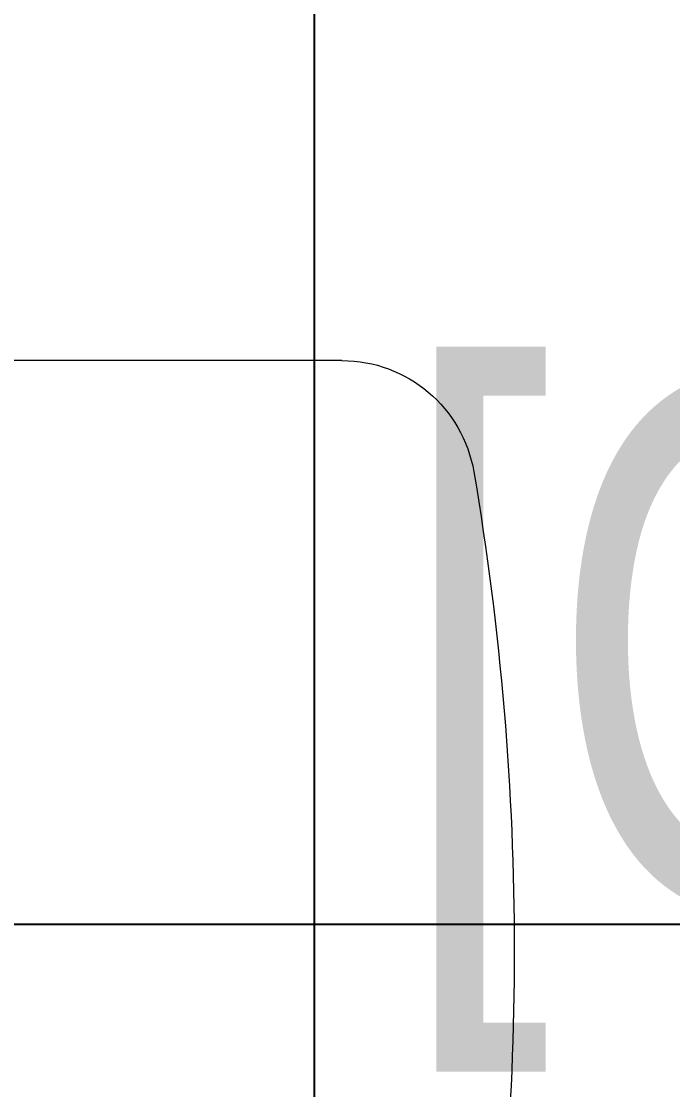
# Model space of a CAD drawing. Extents: x -509638 to 57327, y -29287 to 19916.
# Drawn here: x 20866.5 to 21109.8, y -5671.8 to -5272.5 of the extents above; entities that cross this region are included whole.
import ezdxf

# ---------------------------------------------------------------- set-up
doc = ezdxf.new("R2010")
doc.units = 0
doc.header["$LTSCALE"] = 0.25
doc.linetypes.add('DASHDOT', pattern=[25.4, 12.7, -6.35, 0, -6.35])
for name, color, linetype, lineweight in [('01-First Floor$0$72_EGR_BASE_TEXT', 252, 'Continuous', 5), ('01-First Floor$0$LOADING', 253, 'Continuous', 5), ('E-LITE-CLNG-CNDT', 6, 'DASHDOT', 35)]:
    doc.layers.add(name, color=color, linetype=linetype, lineweight=lineweight)
doc.layers.add('01-First Floor$0$FALSE CEILING', color=251, linetype='Continuous')
doc.styles.add('01-First Floor$0$X3G_ENTITY_9F38', font='swisscl.ttf', dxfattribs={"height": 0.2})

# ---------------------------------------------------------------- blocks, each defined once
blk = doc.blocks.new('01-First Floor$0$GF21018-P')
at = {"color": 0}
blk.add_line((0.22049, 0.47563), (0.22049, 0.0675), dxfattribs=at)
for centre, radius, start, end in [((-0.0001, -0.52948), 1.06948, 80.36712, 99.63288), ((0.17049, 0.47563), 0.05, 0, 80.3671)]:
    blk.add_arc(centre, radius, start, end, dxfattribs=at)
blk = doc.blocks.new('01-First Floor')
at = {"layer": '01-First Floor$0$FALSE CEILING', "linetype": 'Continuous'}
for p, q in [((20976, -6810), (20976, -2810)), ((20376, -5610), (23876, -5610))]:
    blk.add_line(p, q, dxfattribs=at)
at = {"layer": '01-First Floor$0$LOADING', "extrusion": (-7.77426e-06, -2.24021e-05, 1), "xscale": -1000, "yscale": 1000, "zscale": 1000, "rotation": 270.0014107550521}
blk.add_blockref('01-First Floor$0$GF21018-P', (20510.62, -5619.82, -0.16), dxfattribs=at)
at = {"layer": '01-First Floor$0$72_EGR_BASE_TEXT', "insert": (21462.68, -5404.78, 0), "char_height": 200, "attachment_point": 2, "style": '01-First Floor$0$X3G_ENTITY_9F38'}
blk.add_mtext('[OPDF16]', dxfattribs=at)

msp = doc.modelspace()

# ---------------------------------------------------------------- block references
at = {"layer": 'E-LITE-CLNG-CNDT'}
msp.add_blockref('01-First Floor', (0, 0), dxfattribs=at)

doc.saveas('drawing.dxf')
